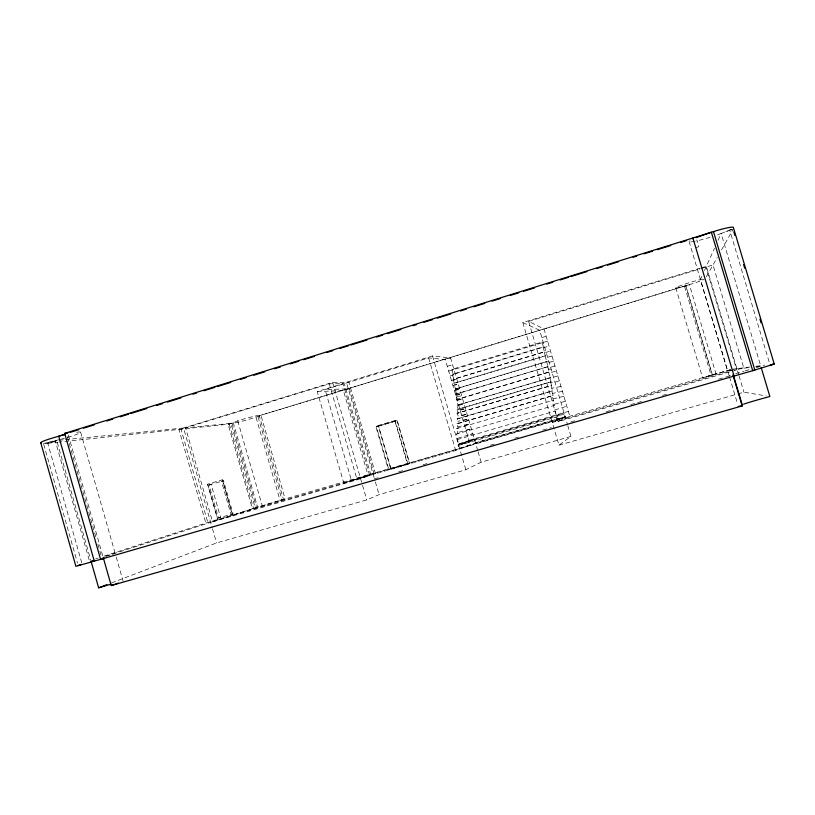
<?xml version="1.0" encoding="UTF-8"?>
<svg xmlns="http://www.w3.org/2000/svg" width="815" height="815" viewBox="0 0 815 815"><rect width="100%" height="100%" fill="white"/><g stroke="black" fill="none" stroke-linecap="round" stroke-linejoin="round"><path stroke-width="0.61" stroke-dasharray="4.08 3.06" d="M701.898 276.204L700.36 279.627L727.53 370.713L733.245 370.173M704.466 270.498L714.5 248.218M718.066 240.303L721.122 233.518L729.69 230.024A23.299 2.221 -17.7 0 0 731.564 229.076M228.139 424.228L232.02 423.28A14.181 0.866 -15.7 0 0 241.495 421.386A14.181 0.866 -15.7 0 0 255.971 417.056L259.537 416.159L257.907 416.312A14.181 0.866 -15.7 0 0 254.423 416.21A14.181 0.866 -15.7 0 0 237.746 420.846L232.02 423.28L256.491 507.47L283.477 499.514L259.211 415.487M706.33 276.733L717.261 257.408M721.53 249.879L733.093 229.443L725.89 231.674M730.301 369.755L715.977 373.79L689.409 284.649L259.404 415.691L689.409 284.649A14.813 0.947 -17.1 0 0 704.079 279.199M700.268 268.186L522.833 322.557L558.958 445.194L570.958 436.392L567.831 425.776M689.093 241.474L729.181 375.837L731.381 375.022M111.604 582.868L216.566 542.943L366.77 499.89L379.077 494.634L465.834 469.746L481.135 462.197L570.958 436.392M558.173 421.63L569.766 416.251L544.023 328.965L528.64 321.405L558.173 421.63L733.011 370.906M565.396 417.514L565.6 416.587L476.296 442.535L459.181 448.739L458.081 444.99L474.452 439.407L458.081 444.99M360.424 478.059L373.005 473.76L557.002 420.336L565.6 416.587M696.061 247.77L698.863 246.558L696.856 239.844M675.788 287.817L702.591 377.834L715.977 373.79L270.763 503.099L212.562 521.783L185.565 427.814L230.889 423.382L255.227 507.837M458.244 445.53L556.044 417.086L564.296 413.796L474.605 439.896L458.702 445.397M456.543 434.038L457.999 433.631L456.543 428.629L458.254 428.191L456.95 423.749L552.346 395.683L554.271 405.442L456.543 434.038L458.509 444.094L555.993 415.721L563.97 412.655M104.126 556.105L210.433 521.59L455.697 450.491L470.367 445.112L445.173 359.089M475.675 443.574L476.51 443.268L476.296 442.535M212.562 521.783L357.143 479.831L369.704 475.522L343.003 383.661L317.229 391.536L343.777 483.051L369.704 475.522M343.777 483.051L367.922 474.86L343.309 390.14M458.509 444.094L474.269 438.776M106.184 556.238L256.287 507.49M95.671 558.856L98.085 558.071M730.811 369.684L702.591 377.834M218.491 518.065L220.6 517.382L211.126 484.436L208.976 484.956L218.491 518.065L233.059 513.766L223.565 480.758L221.466 481.257L231.002 514.428L233.059 513.766M554.791 409.955L566.812 406.227M81.775 562.849L47.759 443.268L56.693 440.497L90.832 560.425M701.491 267.819L706.35 266.322L738.706 374.727M528.64 321.405L699.932 268.94M701.144 268.573L713.003 264.936L743.718 367.799L734.234 370.55M375.491 473.78L348.881 382.245L332.632 382.378L178.943 429.434L206.022 523.75M370.886 475.114L344.297 383.651L329.27 383.834L181.022 429.21L207.988 523.118M477.722 450.552L450.603 357.968L432.541 355.951L346.416 382.266L375.032 480.718M349.268 388.327L373.912 473.118L351.53 480.728L325.063 389.529L428.619 357.897L445.316 359.578L450.603 357.968M457.786 438.287L472.781 433.692L467.474 435.241M232.143 423.005L228.068 424.248L59.118 442.066M447.292 366.302L452.57 364.702M541.832 337.604L546.182 336.279M542.067 342.055L543.534 347.058L453.272 374.319L451.826 369.389L542.067 342.055L543.269 342.443M448.688 371.08L547.619 341.128M543.014 346.905L544.502 351.937L453.792 379.27L452.335 374.299L543.014 346.905L544.726 347.394L549.076 346.08M450.114 375.96L455.402 374.37L452.335 374.299M735.629 373.698L743.963 371.212M544.125 351.846L545.317 355.88L454.271 383.254L453.109 379.27L544.125 351.846L546.182 352.345L550.543 351.041M451.551 380.849L456.838 379.25L453.109 379.27M545.052 355.829L546.773 361.646L455.483 389.01L453.802 383.264L545.317 355.88M452.977 385.729L458.264 384.14L454.098 384.262M552 355.992L547.649 357.296L545.357 356.838M546.59 361.615L548.067 366.628L456.594 393.971L455.147 389.03L546.59 361.615L549.035 362.003M454.464 390.803L459.752 389.224L455.279 389.468M553.517 361.137L549.157 362.441L546.722 362.064M547.649 366.587L549.269 372.078L457.419 399.452L455.829 394.032L548.067 366.628M455.86 395.591L461.158 394.002L455.952 394.429M554.944 365.996L550.594 367.29L547.772 366.984M548.77 372.048L550.431 377.681L458.112 405.106L456.492 399.554L548.77 372.048L552.05 372.251L556.411 370.947M457.297 400.471L462.594 398.892L456.492 399.554M376.296 426.551L378.588 426.153L390.894 468.452L388.704 469.206L376.296 426.551L397.048 420.672L409.405 463.073L407.368 463.786L394.898 421.019M378.252 426.011L397.19 420.387L409.629 463.246L390.691 468.747L378.313 426.001M378.588 426.153L397.048 420.672M549.86 377.671L551.072 381.787L458.244 409.313L457.052 405.249L550.431 377.681M458.723 405.361L464.02 403.792L457.969 404.597M557.878 375.909L553.517 377.202L550.278 377.162M550.461 381.807L551.531 385.434L458.142 413.073L457.093 409.497L551.072 381.787M207.611 484.161L217.758 519.471L207.611 484.161L222.393 479.791L232.57 515.172M460.159 410.251L465.457 408.682L457.246 410.006M559.334 380.87L554.974 382.164L550.614 382.327M208.976 484.956L223.565 480.758M550.971 385.475L552.55 390.833L458.611 418.553L457.062 413.256L551.531 385.434M461.779 415.772L467.077 414.203L457.857 415.976M560.985 386.473L551.775 388.235M551.775 390.935L553.141 395.55L458.478 423.403L457.144 418.849L552.55 390.833M463.175 420.56L468.482 419.002L457.867 421.324M562.421 391.332L552.519 393.441M464.611 425.45L469.909 423.892L457.867 426.887M563.888 396.294L553.283 398.861M456.543 428.629L553.67 400.175M466.037 430.34L471.345 428.792L457.694 432.571M565.355 401.265L553.956 404.383M457.205 439.621L555.107 411.035L555.993 415.721M468.961 440.324L568.34 411.381M745.083 370.886L749.576 369.572M475.461 442.84L565.182 416.771L552.275 422.516L736.964 368.9L749.535 367.565M256.491 507.47L252.385 508.662L228.129 424.228M374.268 478.853L379.158 477.437M398.688 471.783L403.578 470.367M423.117 464.713L427.997 463.297M490.273 445.265L495.163 443.849M514.693 438.195L519.583 436.779M542.78 430.065L551.327 427.59M570.867 421.926L575.757 420.52M606.279 411.677L614.826 409.201M630.708 404.607L642.913 401.072M662.452 395.407L667.332 394.002M718.626 379.148L730.831 375.613M105.41 556.166L114.192 553.701M558.958 445.194L736.617 394.277M737.83 393.93L743.922 392.178L766.151 395.907M756.432 367.606L760.843 366.353L721.122 233.518A23.299 2.221 -17.7 0 1 715.723 235.413M553.528 405.656L554.271 405.442M222.393 479.791L232.377 515.233M456.95 423.749L458.478 423.403M729.181 375.837L730.332 375.593M457.144 418.849L458.611 418.553M457.062 413.256L458.142 413.073M731.962 229.636L729.69 230.024L769.727 363.847M552.346 395.683L553.141 395.55M457.093 409.497L458.244 409.313M283.477 499.514L280.044 500.42L255.971 417.056L257.907 416.312L282.031 499.86L285.087 498.862L261.024 415.538M457.052 405.249L458.112 405.106M732.094 369.277L749.902 367.015M756.076 366.23L764.725 365.13M755.821 366.893L760.843 366.353M47.759 443.268L57.855 442.199M56.693 440.497L55.226 440.64L89.742 561.912M59.21 440.243L64.232 439.754M65.485 439.631L183.558 428.018L212.145 527.529M734.397 370.061L736.678 369.837L706.004 267.086M456.543 396.436L461.728 395.958M455.829 394.032L456.594 393.971M455.147 389.03L459.629 388.786M317.229 391.536L343.441 390.619L349.401 388.806L325.063 389.529M451.826 369.389L453.975 369.48M43.419 443.268L47.861 443.615L56.795 440.844L55.318 440.986A20.65 1.712 -14.8 0 1 43.419 443.268L77.486 563.053M548.373 369.022L551.174 369.277M522.833 322.557L539.683 330.289L567.485 424.595M739.052 375.888L743.922 392.178M729.527 377.009L737.585 403.995M685.731 285.77L712.279 374.869M684.62 286.585L711.016 375.155L712.371 374.849L685.812 285.708A14.813 0.947 -17.1 0 1 679.058 286.197A14.813 0.947 -17.1 0 1 702.499 279.178M556.044 417.086L557.002 420.336M478.059 451.724L481.135 462.197M432.541 355.951L465.834 469.746M428.619 357.897L455.697 450.491M375.369 481.879L379.077 494.634M332.632 382.378L362.186 484.12M362.543 485.332L366.77 499.89M329.27 383.834L357.143 479.831M237.746 420.846L262.267 505.871M233.192 422.486L257.601 507.185M229.26 424.116L253.516 508.295M212.481 528.711L216.566 542.943M80.665 432.327L115.21 553.477M116.239 557.083L123.106 581.136M68.338 435.037L103.179 557.338M67.268 436.687L96.15 538.063M97.892 544.165L101.366 556.38M76.529 432.256A20.65 1.722 -14.8 0 1 66.636 437.635M64.405 438.266A20.65 1.722 -14.8 0 1 61.329 439.102M60.3 439.377A20.65 1.722 -14.8 0 1 46.435 442.474M710.048 237.257A23.299 2.221 -17.7 0 1 695.939 241.077M694.94 241.281A23.299 2.221 -17.7 0 1 690.05 240.578M395.194 420.469L375.766 426.255L388.419 469.746L407.897 464.081L395.194 420.469"/><path stroke-width="1.22" d="M692.638 238.714L692.882 237.949L734.091 376.061M40.75 442.708L75.897 566.323L100.571 559.365L64.68 433.386L718.209 230.136A23.299 2.221 -17.7 0 1 733.439 227.691L774.25 364.05L752.714 370.672L711.342 232.204L696.193 237.603M103.179 557.338L111.217 585.547L114.477 584.447A20.711 0.723 -16.9 0 0 118.369 583.122M90.74 561.616L94.764 560.414L91.127 561.464L98.625 587.809L106.887 584.661M78.179 565.498L81.143 564.428M64.884 434.1L58.721 436.249L94.285 561.148M773.374 364.03L770.093 365.059L774.25 364.05M70.212 432.337L78.729 429.699M83.588 428.181L94.53 424.778M106.684 420.998L112.765 419.104M120.06 416.832L128.566 414.193M131.001 413.429L146.802 408.519M156.531 405.493L162.603 403.598M167.472 402.09L180.838 397.924M193.002 394.144L196.649 393.013M203.944 390.742L214.885 387.339M217.31 386.585L230.686 382.418M240.405 379.393L246.487 377.508M253.781 375.236L264.722 371.834M274.451 368.808L280.523 366.913M290.252 363.887L298.759 361.239M303.628 359.731L314.57 356.328M326.723 352.549L332.795 350.654M340.089 348.382L348.606 345.733M351.031 344.979L366.842 340.069M376.561 337.043L382.643 335.148M387.502 333.63L400.878 329.474M413.032 325.694L416.679 324.564M423.973 322.292L432.48 319.643M437.349 318.125L450.715 313.969M460.444 310.943L466.526 309.048M473.821 306.786L484.762 303.384M492.056 301.112L500.563 298.463M510.282 295.438L518.798 292.789M523.658 291.281L534.599 287.878M546.753 284.089L552.835 282.204M560.129 279.932L568.636 277.283M571.07 276.529L586.871 271.609M596.6 268.583L602.672 266.699M607.542 265.181L618.483 261.778M633.072 257.245L636.719 256.104M644.013 253.842L652.52 251.193M657.379 249.675L670.755 245.519M680.484 242.493L686.556 240.598M104.422 558.112L102.058 558.825L103.485 558.407M100.571 559.365L754.833 370.061L713.441 231.552M98.625 587.809L102.272 586.769A20.711 0.723 -16.9 0 1 111.003 584.172M111.217 585.547L742.506 405.839L733.276 374.91M60.483 435.781L56.092 436.972A20.65 1.722 -14.8 0 0 41.382 443.003M61.359 435.536L65.526 434.507M64.68 433.386L67.788 433.101M742.506 405.839L742.139 405.738A23.38 0.927 -15.7 0 1 740.203 406.135M733.816 231.868L734.906 235.504M743.616 264.6L744.706 268.237M759.947 319.164L761.037 322.811M761.2 367.565L769.859 396.528A23.38 0.927 -15.7 0 0 743.545 404.169M732.95 374.931L741.782 404.556M739.48 406.257A23.38 0.927 -15.7 0 1 738.278 406.349"/></g></svg>
